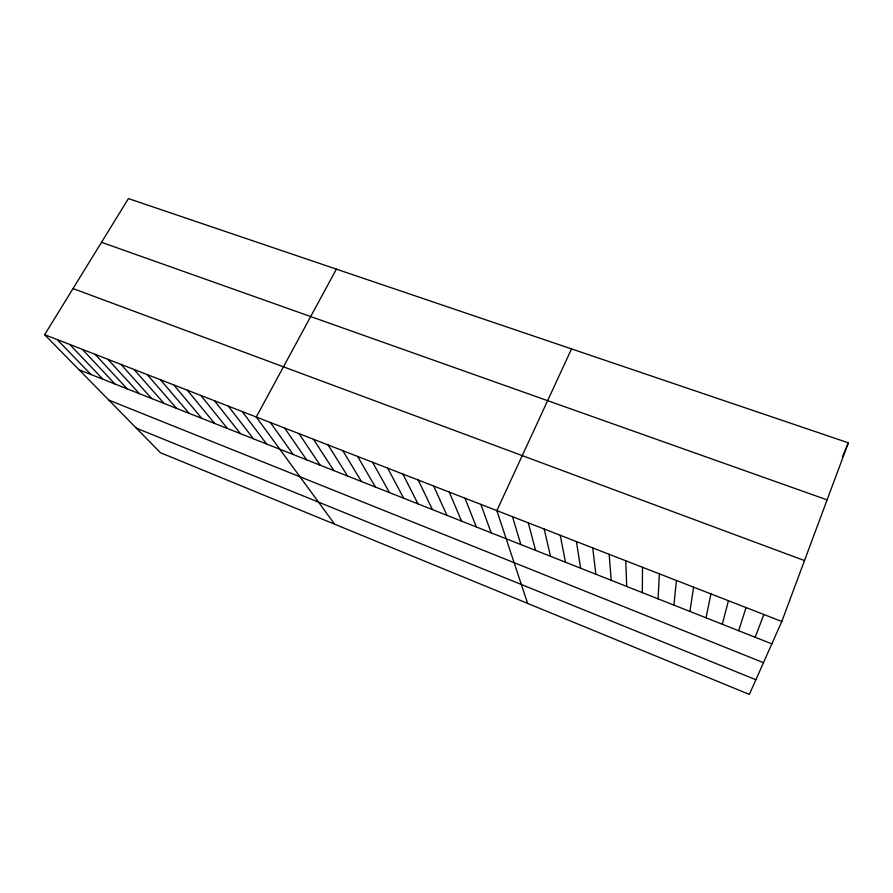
<?xml version="1.0" encoding="UTF-8"?>
<svg xmlns="http://www.w3.org/2000/svg" width="893" height="893" viewBox="0 0 893 893"><rect width="100%" height="100%" fill="white"/><g stroke="black" fill="none" stroke-linecap="round" stroke-linejoin="round"><path stroke-width="1.34" d="M642.313 592.617L642.514 567.289M658.052 598.835L659.391 573.853M673.914 605.119L676.425 580.483M689.898 611.437L693.604 587.17M706.028 617.822L710.94 593.912M722.281 624.252L728.42 600.71M738.667 630.726L746.057 607.575M781.81 621.483L848.35 442.816L128.425 198.592L44.65 334.685L160.427 452.706L749.361 694.408L781.81 621.483L44.65 334.685M755.188 637.267L763.85 614.496M842.445 456.915L848.35 442.816M571.542 348.917L496.854 510.617L527.618 603.4M336.382 269.139L256.269 417.02L334.663 524.213M101.512 242.304L827.097 499.868M73.036 288.562L804.493 560.581M79.131 369.836L771.853 643.853M108.846 400.131L763.482 662.684M136.339 428.149L755.891 679.74M57.13 339.541L91.008 374.535M69.699 344.43L102.963 379.268M82.368 349.364L115.007 384.035M95.127 354.331L127.141 388.835M107.986 359.332L139.364 393.668M120.946 364.377L151.665 398.535M134.006 369.456L164.066 403.435M147.178 374.58L176.546 408.369M160.439 379.737L189.126 413.347M173.811 384.939L201.796 418.359M187.284 390.174L214.566 423.416M200.858 395.465L227.414 428.495M214.543 400.79L240.373 433.618M228.34 406.159L253.422 438.787M242.249 411.561L266.572 443.988M270.4 422.512L293.172 454.504M284.644 428.06L306.612 459.828M298.999 433.641L320.163 465.186M313.476 439.278L333.826 470.589M328.066 444.948L347.578 476.025M342.789 450.675L361.442 481.517M357.624 456.446L375.417 487.042M372.582 462.273L389.493 492.612M387.662 468.133L403.681 498.227M402.866 474.049L417.98 503.875M418.203 480.021L432.402 509.579M433.674 486.038L446.924 515.328M449.268 492.11L461.569 521.121M464.996 498.227L476.326 526.959M480.858 504.4L491.195 532.842M512.504 516.701L520.842 544.563M528.276 522.84L535.61 550.412M544.183 529.036L550.49 556.294M560.224 535.275L565.492 562.233M576.409 541.571L580.617 568.205M592.718 547.911L595.854 574.244M609.171 554.319L611.225 580.316M625.77 560.771L626.707 586.444"/></g></svg>
